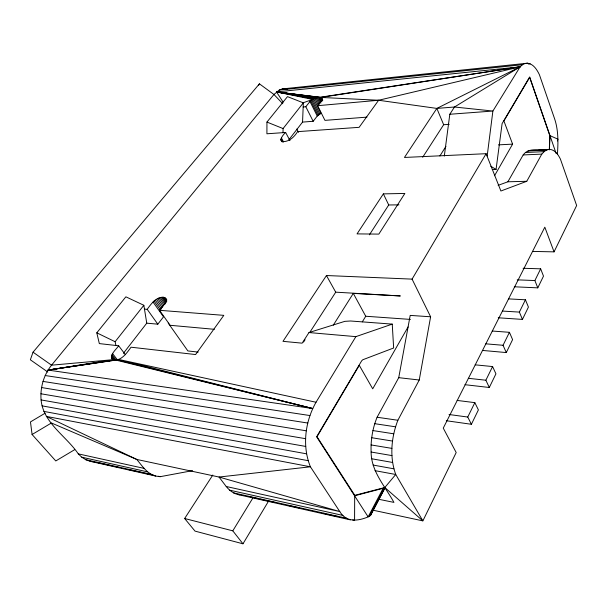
<?xml version="1.0" encoding="UTF-8"?>
<svg xmlns="http://www.w3.org/2000/svg" width="607" height="607" viewBox="0 0 607 607"><rect width="100%" height="100%" fill="white"/><g stroke="black" fill="none" stroke-linecap="round" stroke-linejoin="round"><path stroke-width="0.91" d="M288.94 139.671L302.552 122.098L303.341 102.856L287.49 96.627L266.943 122.075L266.913 133.79L285.654 132.478L289.956 140.604M283.006 132.667L283.082 128.563L303.341 102.856M557.423 154.201C558.235 142.311 558.455 130.073 554.548 118.646L539.403 74.699C537.005 69.752 533.553 64.016 527.597 63.196L282.27 88.933L279.296 90.048L273.954 94.487L51.549 365.179C43.772 374.876 40.047 387.57 41.086 399.937C43.226 423.056 66.307 436.122 78.288 453.869L81.778 457.192L85.716 459.681L89.988 461.259L155.726 476.055L160.18 476.685L192.571 470.653M549.297 149.823L549.859 135.748L529.653 77.415L503.901 120.93L512.596 144.132L494.523 175.749M549.403 149.701L550.003 135.657L529.668 76.945L502.103 123.593L496.063 169.429L492.285 169.558M532.498 251.419L554.054 251.859L544.82 227.17L443.262 428.125L456.191 452.541L422.867 520.874L395.741 474.484C389.413 457.025 391.265 437.366 397.873 420.256L419.247 380.005L430.613 316.786L412.077 279.121L486.116 153.692L404.459 157.448L436.85 108.41L520.093 66.846L522.475 64.721L525.002 63.492L527.597 63.196M378.465 499.22L393.928 502.391C385.119 486.29 371.135 471.404 371.12 452.025C370.627 440.174 372.592 428.223 377.099 417.244L398.738 377.668L410.203 315.397L430.613 316.786M370.164 515.783L385.088 487.338L383.176 488.286L368.146 516.883C357.599 521.322 346.293 522.43 339.761 511.549L310.412 466.798C301.96 446.024 305.086 421.508 316.027 402.244L355.877 336.635L392.243 324.115L393.647 347.993L362.781 359.754L361.689 360.786L316.619 436.805L368.146 516.883L370.68 515.206L385.119 487.679M487.171 156.022L492.884 111.043L520.093 66.846L276.496 91.915L283.128 102.113M444.309 156.052L449.81 114.26L454.484 107.007L520.093 66.846L319.988 97.272L276.496 91.915L312.673 99.427L315.989 97.871L319.123 97.241L321.126 101.293M144.474 309.122L147.205 309.335C151.014 303.986 156.128 296.808 163.64 297.263C170.339 299.676 161.196 307.795 159.535 310.306L223.801 315.352L195.583 354.556L131.029 347.204C127.007 352.705 121.719 360.824 113.729 360.019C107.158 356.734 116.961 348.722 118.661 345.793L125.414 354.685M302.552 122.098L313.174 121.279L317.249 116.051L320.997 113.357L313.751 98.827L276.496 91.915L320.724 97.424L520.093 66.846L378.616 100.261L359.132 127.333L297.574 131.643C294.554 136.552 289.812 141.378 283.689 141.613C277.581 141.332 283.621 134.018 285.654 132.478M370.68 515.206L370.649 514.068M557.408 140.968L557.954 139.185L550.003 135.657L556.103 153.457M282.786 103.759L273.954 94.487L259.417 83.842L33.044 352.181L30.35 359.792L47.801 372.038M446.32 420.734L471.396 424.285L478.399 409.9L474.841 402.646L457.139 400.43M464.962 384.694L489.303 387.486L495.942 373.836L492.588 366.56L475.137 364.83M482.694 350.451L506.291 352.568L512.596 339.617L509.425 332.317L492.216 331.027M498.233 317.787L522.437 319.403L528.431 307.081L525.427 299.782L508.552 298.894M514.311 286.785L537.787 287.855L543.493 276.124L540.655 268.825L523.09 268.271M554.054 251.859L576.65 205.523L560.398 159.057C558.19 154.565 554.654 149.231 549.032 149.375C540.678 151.151 529.076 146.697 523.173 154.937L507.877 181.789L498.142 185.34M471.396 424.285L467.754 417.047L474.841 402.646M489.303 387.486L485.873 380.217L492.588 366.56M506.291 352.568L503.051 345.277L509.425 332.317M522.437 319.403L519.372 312.097L525.427 299.782M537.787 287.855L534.888 280.548L540.655 268.825M369.314 516.352L384.292 487.823M383.283 490.008L384.148 488.347M258.536 85.481L259.417 83.842M486.116 153.692L500.896 191.008L526.77 181.288L541.793 154.117L544.1 151.644L546.535 150.05L549.032 149.375M408.079 326.953L372.706 388.821L359.276 365.323L317.013 436.737L354.807 495.32L384.815 487.512L395.741 474.484L375.005 470.66M212.799 475.038L184.649 518.515L195.014 531.11L242.975 543.804L268.726 500.836M362.311 321.869L365.733 316.247L353.304 293.393L333.281 325.177M242.975 543.804L232.8 530.837L253.005 497.778M439.893 155.969L445.955 146.348M392.243 324.115L350.565 320.997L344.837 321.346L308.978 332.56L302.142 343.167L282.983 341.339L326.452 275.532L412.077 279.121M303.538 342.098L305.071 339.723M309.669 332.59L335.724 292.172L400.324 295.95L353.304 293.393M422.692 157.251L443.656 124.716L449.188 124.344M369.405 234.826L388.723 204.976L398.958 204.855M383.366 193.876L357.037 233.892L378.836 234.105L404.854 193.451L383.366 193.876L388.723 204.976M366.962 117.128L324.95 120.368L317.628 105.686C318.463 103.683 324.578 99.48 320.724 97.424L321.93 99.859M123.396 353.327L146.757 323.167L143.844 305.283L125.869 296.815L96.794 332.826L99.328 343.592L118.661 345.793M146.757 323.167L157.812 324.176L163.511 316.854L153.025 302.005M115.922 345.482L115.125 341.726L143.844 305.283M303.174 106.976L305.807 106.741L309.957 101.528L312.673 99.427L319.935 113.957M74.653 449.688L55.783 460.948L32.088 434.498L30.471 421.911L45.07 413.23M32.088 434.498L51.428 422.988L136.772 459.438L219.044 477.041L339.761 511.549L226.221 486.503L219.044 477.041L310.412 466.798L46.307 416.387L136.772 459.438C142.159 465.812 147.069 473.87 155.726 476.055M303.014 102.826L312.673 99.427M383.176 488.286L354.685 495.767L354.579 520.381L352.735 519.964M316.027 402.244L118.486 359.412L312.688 408.557L48.059 370.08L112.872 359.701L51.549 365.179L33.044 352.181M117.166 359.845L312.688 408.557L115.907 360.088L48.059 370.08L113.729 360.019M48.059 370.08L114.753 360.148M282.27 88.933L287.672 88.91M279.296 90.048L522.475 64.721M528.31 64.023L530.192 63.826M317.628 105.686L378.616 100.261L436.85 108.41L454.484 107.007L492.884 111.043L449.81 114.26M498.453 144.861L512.596 144.132M538.637 150.21L544.168 149.952M528.007 150.915L546.535 150.05M525.525 152.486L544.1 151.644M523.173 154.937L541.793 154.117M507.877 181.789L526.77 181.288M517.225 279.85L534.888 280.548M320.724 97.424L378.616 100.261M502.399 311.065L519.372 312.097M365.733 316.247L410.446 319.419M485.752 343.828L503.051 345.277M308.978 332.56L355.877 336.635M214.377 329.313L170.112 325.291L159.535 310.306M468.323 378.305L485.873 380.217M198.208 352.09L187.874 350.937L168.215 323.083M398.738 377.668L419.247 380.005M226.221 486.503C229.658 490.805 234.499 494.447 240.16 494.819M449.028 414.505L467.754 417.047M377.099 417.244L397.873 420.256M89.988 461.259L94.48 461.919M374.739 423.686L395.536 426.804M45.184 375.536L309.904 415.545M372.91 430.568L393.731 433.8M42.991 381.408L307.764 423.041M371.681 437.715L392.501 441.061M41.557 387.547L306.33 430.826M371.074 444.931L391.902 448.391M40.919 393.776L305.64 438.702M371.12 452.025L391.932 455.591M41.086 399.937L305.723 446.433M371.803 458.793L392.6 462.458M373.115 465.061L393.882 468.816M42.065 405.863L306.565 453.831M43.818 411.394L308.144 460.675M372.986 510.191L422.867 520.874L384.815 487.512M78.288 453.869L144.132 468.392M81.778 457.192L147.592 471.874M229.598 490.16L342.947 515.434M85.716 459.681L151.492 474.446M233.407 492.838L346.544 518.241M96.331 462.329L112.985 466.077M114.837 466.495L118.54 467.322M128.714 469.613L137.045 471.48M138.897 471.897L142.599 472.732M144.451 473.149L148.146 473.976M149.997 474.393L153.7 475.228M158.328 476.267L160.18 476.685M250.213 496.921L252.982 497.543M254.834 497.96L258.529 498.787M260.373 499.204L264.068 500.031M265.912 500.449L269.607 501.276M271.458 501.693L275.153 502.528M288.082 505.434L299.168 507.922M323.182 513.317L325.951 513.939M327.795 514.357L331.49 515.191M333.342 515.601L337.037 516.436M237.549 494.477L350.459 519.896M184.649 518.515L232.8 530.837M266.943 122.075L283.082 128.563M96.794 332.826L115.125 341.726M490.76 166.242L496.063 169.429M111.605 355.839L115.034 360.285M111.422 356.855L114.283 360.558M111.46 357.766L113.183 359.989M112.606 353.646L117.735 360.308M112.007 354.761L115.998 359.943M147.205 309.335L157.812 324.176M154.057 301.026L160.339 309.934M156.431 299.281L162.168 307.453M155.202 300.108L161.47 309.024M157.706 298.576L162.911 306.004M161.485 297.293L165.643 303.257M160.271 297.567L164.945 304.266M158.996 297.991L163.678 304.691M164.512 297.498L166.584 300.488M163.64 297.263L166.75 301.74M162.623 297.195L166.25 302.415M165.734 298.454L166.766 299.949M165.21 297.9L166.773 300.139M326.452 275.532L335.724 292.172M280.897 139.428L282.202 141.863M280.912 140.05L281.785 141.681M281.42 137.986L283.598 142.053M281.064 138.73L282.809 141.985M296.785 129.056L298.507 132.356M305.807 106.741L313.174 121.279M309.957 101.528L317.249 116.051M311.664 100.087L318.933 114.617M310.754 100.792L318.03 115.322M318.485 105.572L314.866 98.304L276.496 91.915L318.144 97.332L320.951 103M319.904 103.213L317.089 97.545L276.496 91.915L315.989 97.871L319.206 104.343M319.988 97.272L321.991 101.323M321.74 98.068L322.787 100.178M321.315 97.689L322.514 100.125M436.85 108.41L443.656 124.716"/></g></svg>
